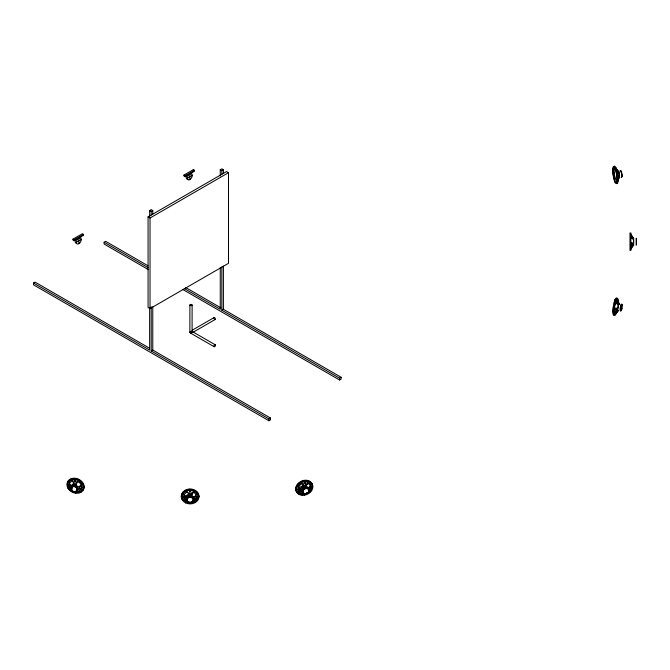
<?xml version="1.0" encoding="UTF-8"?>
<svg xmlns="http://www.w3.org/2000/svg" width="670" height="670" viewBox="0 0 670 670"><rect width="100%" height="100%" fill="white"/><g stroke="black" fill="none" stroke-linecap="round" stroke-linejoin="round"><path stroke-width="1" d="M618.083 302.463L618.209 301.81L618.083 302.463A7.755 1.641 -81.2 0 0 617.757 299.859L617.02 299.122A7.755 1.641 -81.2 0 0 615.018 303.443L614.281 307.346A7.755 1.641 -81.2 0 0 614.281 313.677L615.018 314.406L618.284 310.662A3.526 0.745 -81.2 0 0 618.502 310.47M617.874 179.217L617.874 179.15A7.755 1.641 81.2 0 0 617.556 175.364A3.986 1.415 89.3 0 0 619.331 174.627L618.996 172.86A3.526 0.745 81.2 0 0 618.083 170.892L615.395 167.768M67.36 484.058C67.812 485.507 66.883 484.661 67.896 484.075M182.181 496.169L181.528 496.319L181.913 495.892M618.36 303.016L619.08 303.719M618.284 310.662L617.949 310.327A3.526 0.745 -81.2 0 1 617.949 307.446L618.284 305.679A3.526 0.745 -81.2 0 1 619.197 303.711A3.986 1.214 64.1 0 1 617.02 299.122M75.341 492.115L75.743 492.542L75.911 492.081M190.473 502.944C189.242 503.22 190.699 504.225 190.129 503.162M617.874 179.15L618.042 179.736M303.837 480.717L304.507 480.675L303.837 480.867M296.458 488.832C295.453 489.845 297.647 489.133 295.822 488.798M619.331 174.627A3.526 0.745 81.2 0 1 619.331 177.508L618.996 177.843A3.986 1.214 -64.1 0 0 618.067 179.225M297.924 485.825L300.663 483.087A7.755 6.114 -24.9 0 1 308.15 481.923L310.888 483.815A7.755 6.114 -24.9 0 1 310.888 490.147L308.15 492.885A7.755 6.114 -24.9 0 1 300.663 494.05L297.924 492.157A7.755 6.114 -24.9 0 1 297.924 485.825A3.986 3.534 37.8 0 0 299.632 487.894M301.726 490.08A3.526 2.78 -24.9 0 1 302.187 488.572L303.435 487.333A3.526 2.78 -24.9 0 1 306.835 486.805L308.083 487.659A3.526 2.78 -24.9 0 1 308.535 489.033M311.877 486.454C313.669 486.562 311.391 487.618 312.471 486.077M183.412 493.505L186.252 491.194A7.755 6.332 0 0 1 194.007 491.194L196.846 493.505A7.755 6.332 0 0 1 196.846 499.837L194.007 502.157A7.755 6.332 0 0 1 186.252 502.157L183.412 499.837A7.755 6.332 0 0 1 183.412 493.505A3.986 3.191 59.4 0 0 185.908 496.537M68.96 481.797L71.698 479.904A7.755 6.114 24.9 0 1 79.186 481.06L81.933 483.807A7.755 6.114 24.9 0 1 81.933 490.13L79.186 492.023A7.755 6.114 24.9 0 1 71.698 490.867L68.96 488.129A7.755 6.114 24.9 0 1 68.96 481.797A3.986 2.663 73.5 0 0 71.447 485.532M71.765 485.641L73.013 484.787A3.526 2.78 24.9 0 1 76.413 485.306L77.661 486.554A3.526 2.78 24.9 0 1 77.661 489.435L76.413 490.289M72.955 239.156L82.377 233.721L83.549 234.399L83.549 235.304L74.135 240.739L72.955 240.061L72.955 239.156L74.135 239.835L83.549 234.399M183.932 175.079L193.345 169.644L194.526 170.322L194.526 171.235L185.113 176.671L183.932 175.992L183.932 175.079L185.113 175.766L194.526 170.322M76.388 242.28L81.296 239.441M187.357 178.203L192.273 175.373M149.636 216.778L149.636 210.531L151.211 209.626L152.777 210.531L152.777 214.157M220.263 176.001L220.263 169.753L221.837 168.848L223.403 169.753L223.403 173.379M149.636 210.531L151.211 211.435L152.777 210.531M220.263 169.753L221.837 170.666L223.403 169.753M151.211 306.701L151.211 350.979L152.777 350.075L270.487 418.03L270.487 419.847L268.921 420.752L33.5 284.834L33.5 283.025L35.066 282.12L149.41 348.132M148.489 269.675L104.126 244.056L104.126 242.247L105.693 241.342L148.011 265.772M148.07 216.871L226.544 171.57L228.503 172.701L228.503 263.31L150.03 308.619L148.07 307.488L148.07 216.871L150.03 218.01L228.503 172.701M221.837 266.962L221.837 310.202L223.403 309.297L341.114 377.26L341.114 379.069L339.539 379.974L182.902 289.541M192.349 330.126L214.073 317.58M192.55 332.571L215.187 319.506M72.812 486.747L69.672 488.556L68.499 487.877L68.499 486.973L73.633 484.008M68.499 487.877L70.852 486.52M68.499 486.973L69.672 487.651L74.805 484.686M151.211 350.979L268.921 418.943L270.487 418.03M221.837 310.202L339.539 378.165L341.114 377.26M192.181 494.46L185.9 498.086L184.727 497.408L184.727 496.504L189.861 493.539M184.727 497.408L186.293 496.504M184.727 496.504L185.9 497.182L194.468 492.241M304.699 486.772L299.993 489.485L298.812 488.807L298.812 487.902L303.091 485.432M298.812 487.902L299.993 488.581L309.406 483.145L309.406 484.05M83.432 486.479C84.102 486.546 83.164 488.262 83.34 486.738M618.083 170.892L616.383 168.999L617.748 171.227A3.986 1.826 48.8 0 1 616.769 170.758M75.517 478.941C74.822 480.373 76.254 477.543 75.584 478.975M619.197 303.711L619.532 304.046A3.526 0.745 -81.2 0 1 619.624 304.54M303.435 492.316L302.187 491.453M185.825 287.606L220.933 307.873M104.126 242.247L148.238 267.715M184.25 288.51L220.263 309.297L220.263 267.648M191.687 331.189L215.229 344.782A1.114 0.645 -60 0 1 214.877 346.499A1.114 0.645 -60 0 1 213.914 345.946A1.114 0.645 -60 0 1 215.229 344.782M190.573 333.107L214.115 346.7M33.5 283.025L149.636 350.075L149.636 307.379M189.216 495.524A3.526 2.881 0 0 1 191.888 495.808L193.178 496.864A3.526 2.881 0 0 1 193.178 499.736A3.986 2.211 -38.3 0 1 196.846 499.837M198.663 495.968L198.06 496.169M303.837 494.393L304.498 494.15M617.238 173.371L616.819 171.47A3.986 1.156 63.6 0 1 618.996 172.86M614.398 176.202L614.817 178.103M618.251 301.894L618.251 301.961A8.827 1.868 -81.2 0 0 615.621 300.545A8.827 1.868 -81.2 0 0 613.871 313.878A8.827 1.868 -81.2 0 0 617.154 310.57M636.5 238.512L636.5 244.826M636.148 238.16L636.148 245.178M630.864 232.9L630.864 250.48M629.984 232.9L629.984 250.48M339.539 378.165L339.539 379.974M299.993 488.581L299.993 489.485M268.921 418.943L268.921 420.752M223.403 266.049L223.403 309.297M221.837 170.666L221.837 174.284M193.345 169.644L193.345 170.557M192.106 305.043L192.106 332.228M189.819 173.949L189.819 179.627M189.886 305.043L189.886 332.228M185.9 497.182L185.9 498.086M185.113 175.766L185.113 176.671M152.777 306.827L152.777 350.075M151.211 211.435L151.211 215.062M150.03 218.01L150.03 308.619M78.842 238.026L78.842 243.696M74.135 239.835L74.135 240.739M69.672 487.651L69.672 488.556M191.285 332.848A1.114 0.645 0 0 1 189.92 332.06M213.948 318.602A1.114 0.645 60 0 1 214.425 317.555A1.114 0.645 60 0 1 215.413 318.995A1.114 0.645 60 0 1 214.425 319.305M191.293 333.132A1.114 0.645 60 0 1 190.699 332.697M190.531 332.454A1.114 0.645 60 0 1 190.33 331.935M191.293 331.382A1.114 0.645 60 0 1 191.771 332.077M191.335 332.906A1.114 0.645 -60 0 1 190.355 332.714A1.114 0.645 -60 0 1 191.134 331.24M72.569 491.102A3.476 2.01 -60 0 1 71.079 487.802M74.378 491.512A3.476 2.01 -60 0 1 72.109 491.068A3.476 2.01 -60 0 1 72.645 487.668M187.307 500.172A3.476 2.01 -60 0 1 188.203 495.775M189.384 496.462A3.476 2.01 -60 0 1 191.838 495.038M302.296 492.098A3.476 2.01 -60 0 1 302.296 487.182M302.966 492.618A3.476 2.01 -60 0 1 302.572 489.418A3.476 2.01 -60 0 1 305.336 486.504M190.766 173.463A3.476 2.01 -60 0 1 191.017 174.007M188.002 179.217A3.476 2.01 -60 0 1 186.905 175.105M79.403 237.172A3.476 2.01 -60 0 1 80.04 238.076M76.439 243.344A3.476 2.01 -60 0 1 75.928 239.173M72.544 486.437A3.166 2.496 24.9 0 1 77.033 488.698A3.166 2.496 24.9 0 1 74.077 491.504M73.281 491.286A3.166 2.496 24.9 0 1 72.544 490.917M71.43 489.795A3.166 2.496 24.9 0 1 71.43 487.207M81.556 486.914A6.332 4.992 24.9 0 1 77.025 491.202M71.121 488.949A6.332 4.992 24.9 0 1 70.149 487.727M69.538 486.387A6.332 4.992 24.9 0 1 69.328 485.021M69.538 483.715A6.332 4.992 24.9 0 1 72.385 481.018M73.859 480.725A6.332 4.992 24.9 0 1 75.442 480.8M77.025 481.219A6.332 4.992 24.9 0 1 81.355 485.541M74.68 485.231A2.856 2.253 24.9 0 1 75.392 485.423M76.062 485.758A2.856 2.253 24.9 0 1 77.067 486.763M77.435 487.986A2.856 2.253 24.9 0 1 77.343 488.572M72.377 486.16A3.526 2.78 24.9 0 1 76.866 487.693A3.526 2.78 24.9 0 1 76.263 491.453A3.526 2.78 24.9 0 1 71.673 490.574M71.129 489.896A3.526 2.78 24.9 0 1 70.785 487.659M76.037 491.319A1.566 0.553 8.9 0 1 75.291 491.906A1.566 0.502 17.5 0 1 74.295 491.386M71.698 479.904A3.986 3.618 88.6 0 1 73.013 484.787M68.96 488.129A3.986 1.683 51.8 0 1 69.328 487.659M69.973 487.567A3.986 1.683 51.8 0 1 71.447 488.271M72.603 490.934A3.986 1.24 26.3 0 1 71.698 490.867M79.186 492.023A3.986 1.6 0.5 0 1 76.497 490.842M77.661 489.435A3.986 2.554 -21.6 0 1 81.933 490.13M81.933 483.807A3.986 3.534 -37.8 0 1 77.661 486.554M76.413 485.306A3.986 3.978 6.6 0 1 79.186 481.06M81.681 491.512A8.827 6.96 24.9 0 1 79.923 492.383M71.397 491.068A8.827 6.96 24.9 0 1 69.63 489.653M69.127 489.108A8.827 6.96 24.9 0 1 68.273 487.944M67.419 482.35A8.827 6.96 24.9 0 1 78.918 479.335A8.827 6.96 24.9 0 1 83.038 490.231M69.697 486.738A1.566 0.779 59.6 0 1 68.658 485.264A1.566 0.913 66.8 0 1 69.697 485.021A1.566 0.913 66.8 0 1 70.618 486.554A1.566 0.779 59.6 0 1 70.543 486.721M69.186 481.303A7.755 6.114 24.9 0 1 70.375 480.181M79.42 480.574A7.755 6.114 24.9 0 1 82.159 483.313M188.546 501.964A3.166 2.588 0 0 1 188.312 497.601A3.166 2.588 0 0 1 193.245 499.276A3.166 2.588 0 0 1 189.309 502.224M196.461 496.671A6.332 5.167 0 0 1 193.295 501.152M186.964 501.152A6.332 5.167 0 0 1 186.964 492.199M193.295 492.199A6.332 5.167 0 0 1 196.243 495.331M190.096 496.001A2.856 2.328 0 0 1 190.833 496.076M192.566 497.165A2.856 2.328 0 0 1 192.851 497.726M191.151 502.131A1.566 0.561 -4.5 0 1 190.129 502.617A1.566 0.561 4.5 0 1 189.108 502.131M186.687 496.805A3.986 3.191 59.4 0 0 187.081 496.864A3.526 2.881 0 0 0 187.081 499.736A3.986 2.211 38.3 0 0 183.412 499.837M186.252 491.194A3.986 3.886 74.8 0 1 188.488 494.904M188.404 501.503A3.986 1.516 13.3 0 1 186.252 502.157M194.007 502.157A3.986 1.516 -13.3 0 1 191.972 501.654M196.846 493.505A3.986 3.191 -59.4 0 1 193.178 496.864M191.888 495.808A3.986 3.886 -74.8 0 1 194.007 491.194M182.466 499.778A8.827 7.202 0 0 1 188.957 489.033A8.827 7.202 0 0 1 198.638 498.044M197.759 499.778A8.827 7.202 0 0 1 194.526 502.416M196.846 499.326A7.755 6.332 0 0 1 194.007 501.646M188.119 502.274A7.755 6.332 0 0 1 184.644 500.641M185.28 497.123A1.566 1.131 52.8 0 0 183.253 497.014A1.566 0.997 45.8 0 0 184.535 498.312A1.566 0.997 45.8 0 0 185.724 497.961A1.566 1.131 52.8 0 0 185.473 497.383M305.771 493.522A3.166 2.496 -24.9 0 1 302.999 490.272A3.166 2.496 -24.9 0 1 308.116 488.907A3.166 2.496 -24.9 0 1 306.567 493.313M310.52 487.04A6.332 4.992 -24.9 0 1 308.728 490.968M302.823 493.22A6.332 4.992 -24.9 0 1 298.292 488.932M298.502 487.559A6.332 4.992 -24.9 0 1 302.823 483.238M304.406 482.819A6.332 4.992 -24.9 0 1 305.989 482.752M307.463 483.036A6.332 4.992 -24.9 0 1 310.31 485.733M305.553 493.405A1.566 0.502 -17.5 0 1 304.557 493.924A1.566 0.553 -8.9 0 1 303.812 493.338M304.389 487.45A2.856 2.253 -24.9 0 1 305.101 487.257M307.053 487.643A2.856 2.253 -24.9 0 1 307.488 488.053M303.46 486.872A3.986 3.978 -6.6 0 1 303.435 487.333M300.663 483.087A3.986 3.978 -6.6 0 1 303.351 485.968M302.187 488.572A3.986 3.534 37.8 0 1 301.307 488.539M297.924 492.157A3.986 2.554 21.6 0 1 301.751 491.319M303.351 492.86A3.986 1.6 -0.5 0 1 300.663 494.05M308.15 492.885A3.986 1.24 -26.3 0 1 306.692 492.777M308.401 490.289A3.986 1.683 -51.8 0 1 310.888 490.147M310.888 483.815A3.986 2.663 -73.5 0 1 308.083 487.659M306.835 486.805A3.986 3.618 -88.6 0 1 308.15 481.923M311.542 489.971A8.827 6.96 -24.9 0 1 310.687 491.135M310.185 491.671A8.827 6.96 -24.9 0 1 308.426 493.095M299.9 494.41A8.827 6.96 -24.9 0 1 298.971 482.593A8.827 6.96 -24.9 0 1 312.396 484.368M310.662 489.653A7.755 6.114 -24.9 0 1 309.473 491.152M300.436 493.556A7.755 6.114 -24.9 0 1 298.879 492.785M297.689 485.331A7.755 6.114 -24.9 0 1 300.436 482.593M309.473 482.199A7.755 6.114 -24.9 0 1 310.662 483.33M299.046 488.681A1.566 1.273 33.3 0 0 297.916 489.343A1.566 1.147 27.8 0 0 299.348 490.432A1.566 1.147 27.8 0 0 300.729 489.887A1.566 1.273 33.3 0 0 299.649 488.798M620.554 171.118A3.166 0.67 81.2 0 1 621.911 173.773A3.166 0.67 81.2 0 1 621.475 176.897M620.211 171.177A3.166 0.67 81.2 0 1 621.425 173.019A3.166 0.67 81.2 0 1 621.5 177.073M617.397 179.535A6.332 1.34 81.2 0 1 614.658 175.942A6.332 1.34 81.2 0 1 615.395 168.882M617.238 175.255A6.332 1.34 81.2 0 1 617.397 176.855M620.043 171.352A3.526 0.745 81.2 0 1 621.567 173.354A3.526 0.745 81.2 0 1 621.157 177.282M618.36 171.755A2.856 0.603 81.2 0 1 619.289 176.009M619.264 176.553A2.856 0.603 81.2 0 1 619.189 176.955M618.996 177.843A3.526 0.745 81.2 0 1 618.544 177.24M619.331 177.508A3.986 0.427 -70.1 0 0 617.556 181.696A7.755 1.641 81.2 0 0 617.757 180.599M617.455 180.456A3.986 1.214 -64.1 0 1 617.648 180.037M614.206 166.235A8.827 1.868 81.2 0 1 617.799 175.473A8.827 1.868 81.2 0 1 616.417 183.044M614.08 174.208A7.755 1.641 81.2 0 1 613.879 172.249M613.879 168.974A7.755 1.641 81.2 0 1 614.08 167.877M615.294 167.55A7.755 1.641 81.2 0 1 615.814 168.455M632.882 245.153A1.566 0.595 -63.7 0 1 633.091 245.262L631.45 247.28A1.566 0.595 -63.7 0 1 631.869 246.133M633.678 241.996A3.986 2.169 -81.5 0 1 630.864 242.381M630.864 248.712A3.986 1.189 -60.4 0 1 633.678 244.868M630.864 249.391A3.986 0.494 -56.7 0 1 633.678 245.178L633.678 238.16A3.986 0.494 56.7 0 1 630.864 233.947M630.864 238.428A3.986 1.884 70.3 0 1 633.678 240.195M633.225 238.118A3.986 1.189 60.4 0 1 631.483 235.84M631.257 235.438A3.986 1.189 60.4 0 1 630.864 234.626M631.509 237.532A1.566 0.645 65.5 0 1 632.731 238.244M620.303 309.322A3.166 0.67 -81.2 0 1 621.015 305.219A3.166 0.67 -81.2 0 1 621.919 305.177M621.701 308.133A3.166 0.67 -81.2 0 1 621.333 309.599M621.124 310.143A3.166 0.67 -81.2 0 1 620.328 309.934M617.438 301.123A6.332 1.34 -81.2 0 1 617.598 302.019M616.015 311.935A6.332 1.34 -81.2 0 1 614.432 311.517M614.382 310.294A6.332 1.34 -81.2 0 1 615.202 304.054M615.596 302.689A6.332 1.34 -81.2 0 1 616.442 300.855M621.768 308.2A3.526 0.745 -81.2 0 1 620.378 310.813A3.526 0.745 -81.2 0 1 620.738 305.78A3.526 0.745 -81.2 0 1 622.003 304.909M618.016 308.166A2.856 0.603 -81.2 0 1 618.544 305.394M617.949 307.446A3.986 2.814 -70.5 0 1 614.281 307.346M614.281 313.677A3.986 1.826 -48.8 0 1 617.949 310.327M616.534 311.759A7.755 1.641 -81.2 0 1 615.018 314.406M615.018 303.443A3.986 2.554 76.6 0 1 618.284 305.679M619.532 304.046A3.986 0.427 70.1 0 1 617.757 299.859M615.169 312.965A7.755 1.641 -81.2 0 1 614.65 313.861M613.427 313.543A7.755 1.641 -81.2 0 1 613.427 307.212M614.164 303.317A7.755 1.641 -81.2 0 1 614.65 301.642M614.021 315.361A8.827 1.868 -81.2 0 1 613.544 305.043A8.827 1.868 -81.2 0 1 617.145 298.795M612.933 311.391L612.941 311.299M613.779 311.517L613.938 311.056L613.779 311.517M615.077 300.001L615.228 299.532L615.077 300.001M615.931 300.127L616.082 299.666L615.931 300.127M612.732 170.046L612.874 170.657L612.757 169.962A8.827 1.868 81.2 0 1 616.115 171.16A8.827 1.868 81.2 0 1 616.115 183.647A8.827 1.868 81.2 0 1 612.69 170.021M614.884 181.436L615.018 182.047L614.884 181.436M615.931 313.652L616.082 313.2L615.931 313.652M614.884 167.894L615.035 168.505L614.884 167.894M615.73 167.76L615.881 168.371L615.73 167.76M617.028 179.284L617.179 179.895L617.028 179.284M304.063 481.211L304.733 481.169L304.063 481.211M181.486 496.612L182.173 496.746L181.486 496.612M189.778 489.334L190.464 489.469L189.811 489.259M189.778 489.837L190.464 489.979L189.778 489.837M304.071 494.736L304.733 494.711L304.071 494.736M75.107 492.609L75.76 492.869L75.107 492.609M198.069 496.596L198.764 496.679L198.069 496.596M619.114 176.905L618.159 178.53A1.566 0.477 -82.5 0 1 618.561 176.846A1.566 0.477 -82.5 0 1 619.114 176.905M616.584 312.463L618.159 310.604L616.651 312.513M631.509 235.991L631.45 236.058A1.566 0.595 63.7 0 0 632.204 237.708A1.566 0.595 63.7 0 0 633.091 238.076L631.509 235.991M190.213 305.495A1.114 0.645 0 0 0 192.064 305.21A1.114 0.645 0 0 0 190.707 304.423A1.114 0.645 0 0 0 190.213 305.495M190.456 179.158A3.476 2.01 -60 0 0 191.553 173.781A3.476 2.01 -60 0 0 187.441 177.424A3.476 2.01 -60 0 0 190.456 179.158M79.479 243.235A3.476 2.01 -60 0 0 80.576 237.85A3.476 2.01 -60 0 0 76.472 241.493A3.476 2.01 -60 0 0 79.479 243.235M71.338 489.996A3.166 2.496 24.9 0 0 76.64 490.817A3.166 2.496 24.9 0 0 73.985 486.52A3.166 2.496 24.9 0 0 71.338 489.996M68.047 488.438A8.827 6.96 24.9 0 0 82.812 490.725A8.827 6.96 24.9 0 0 75.425 478.774A8.827 6.96 24.9 0 0 68.047 488.438M75.291 480.683A1.566 1.508 90 0 0 74.864 483.614A1.566 1.549 81.4 0 0 75.291 480.683M81.933 487.316A1.566 1.273 -33.3 0 0 79.119 487.869A1.566 1.147 -27.8 0 0 80.501 488.413A1.566 1.147 -27.8 0 0 81.933 487.316M188.546 502.165A3.166 2.588 0 0 0 193.295 499.929A3.166 2.588 0 0 0 188.546 497.684A3.166 2.588 0 0 0 188.546 502.165M188.37 502.215A3.526 2.881 0 0 0 193.655 499.719A3.526 2.881 0 0 0 188.37 497.232A3.526 2.881 0 0 0 188.37 502.215M185.699 502.927A8.827 7.202 0 0 0 198.94 496.688A8.827 7.202 0 0 0 185.699 490.448A8.827 7.202 0 0 0 185.699 502.927M190.129 491.403A1.566 1.566 69.4 0 0 190.129 494.368A1.566 1.566 -69.4 0 0 190.129 491.403M195.724 496.587A1.566 1.131 -52.8 0 0 194.535 497.961A1.566 0.997 -45.8 0 0 195.724 498.312A1.566 0.997 -45.8 0 0 197.005 497.014A1.566 1.131 -52.8 0 0 195.724 496.587M305.068 493.748A3.166 2.496 -24.9 0 0 308.82 490.005A3.166 2.496 -24.9 0 0 303.703 489.636A3.166 2.496 -24.9 0 0 305.068 493.748M304.892 493.849A3.526 2.78 -24.9 0 0 309.063 489.678A3.526 2.78 -24.9 0 0 303.368 489.268A3.526 2.78 -24.9 0 0 304.892 493.849M302.178 495.306A8.827 6.96 -24.9 0 0 312.622 484.862A8.827 6.96 -24.9 0 0 298.359 483.841A8.827 6.96 -24.9 0 0 302.178 495.306M304.557 482.702A1.566 1.549 -81.4 0 0 304.984 485.633A1.566 1.508 -90 0 0 304.557 482.702M310.16 487.04A1.566 0.913 -66.8 0 0 309.238 488.572A1.566 0.779 -59.6 0 0 310.16 488.757A1.566 0.779 -59.6 0 0 311.19 487.283A1.566 0.913 -66.8 0 0 310.16 487.04M612.958 170.599A7.755 1.641 81.2 0 0 615.973 182.558A7.755 1.641 81.2 0 0 615.973 171.595A7.755 1.641 81.2 0 0 612.958 170.599M632.204 244.039A1.566 0.779 -72.6 0 0 631.45 245.639A1.566 0.645 -65.5 0 0 632.204 245.756A1.566 0.645 -65.5 0 0 633.091 244.207A1.566 0.779 -72.6 0 0 632.204 244.039M621.676 309.649A3.166 0.67 -81.2 0 0 622.045 304.532A3.166 0.67 -81.2 0 0 620.671 308.644A3.166 0.67 -81.2 0 0 621.676 309.649M615.872 309.222A1.566 1.03 -60.5 0 0 614.809 310.687A1.566 0.896 -53.2 0 0 615.872 310.947A1.566 0.896 -53.2 0 0 617.037 309.557A1.566 1.03 -60.5 0 0 615.872 309.222M617.045 302.982A1.566 0.871 69.9 0 0 618.176 303.502A1.566 0.687 65.8 0 0 617.589 301.81A1.566 0.687 65.8 0 0 616.584 301.24A1.566 0.871 69.9 0 0 617.045 302.982"/></g></svg>
